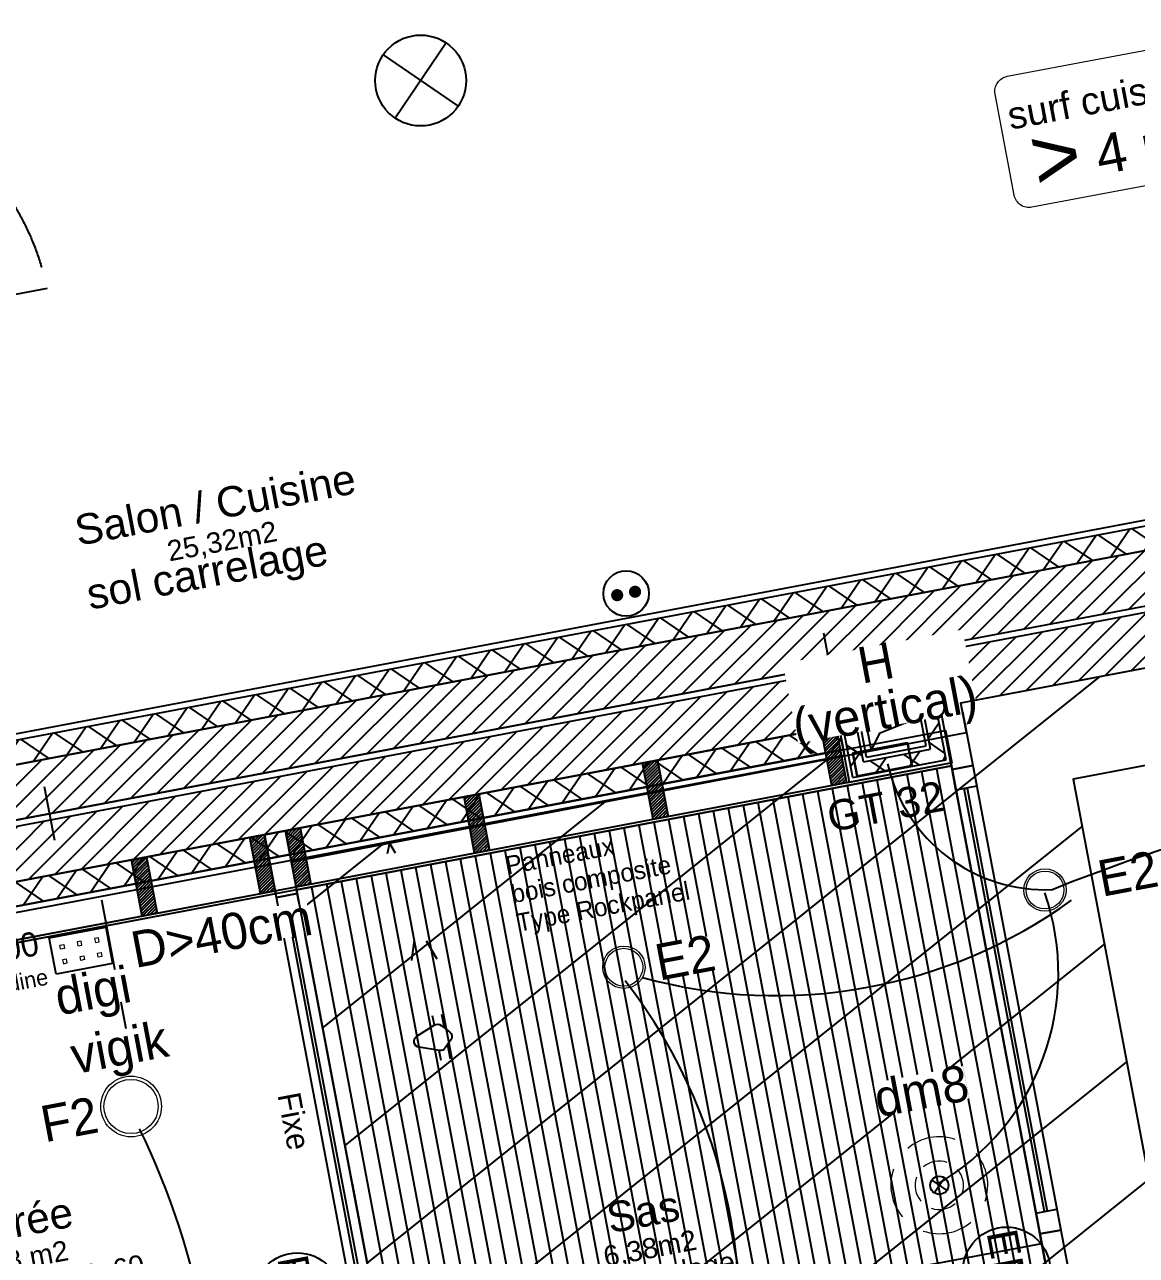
# Model space of a CAD drawing. Header units: centimetres. Extents: x 197412 to 267601, y -375791 to -305433.
# Drawn here: x 210676 to 214346, y -341285 to -337223 of the extents above; entities that cross this region are included whole.
import ezdxf

# ---------------------------------------------------------------- set-up
doc = ezdxf.new("R2010")
doc.units = ezdxf.units.CM
doc.linetypes.add('Style de ligne -2', pattern=[0.694425, 0.48607, -0.208355])
doc.layers.add('3-BAT C-Niveau 0', color=250, linetype='Continuous')
for name, color, linetype, lineweight in [('FAUX PLAFOND', 9, 'Continuous', 25), ('prlm-ELEC-CFA', 1, 'Continuous', 25), ('prlm-ELEC-CFO', 1, 'Continuous', 25)]:
    doc.layers.add(name, color=color, linetype=linetype, lineweight=lineweight)
doc.styles.add('Futura Book', font='')
doc.styles.add('Futura Std Book', font='')
doc.styles.add('Geneva', font='arial.ttf')
doc.styles.add('Helvetica', font='arial.ttf')
doc.styles.add('Lucida Grande', font='')
doc.styles.add('prlm-elec-cfa', font='comic.ttf', dxfattribs={"height": 12})
doc.styles.add('prlm-elec-cfo', font='comic.ttf', dxfattribs={"height": 12})
doc.styles.add('prlm-sejc', font='arial.ttf', dxfattribs={"height": 20})
doc.styles.get('Futura Book').set_extended_font_data('Futura Book')
doc.styles.get('Futura Std Book').set_extended_font_data('Futura Std Book')
doc.styles.get('Lucida Grande').set_extended_font_data('Lucida Grande')
pattern_1 = [(45, (82627.55, 127994.637), (-31.2347524, 39.0434405), [])]
pattern_2 = [(45, (0, 0), (0, -1), [])]

# ---------------------------------------------------------------- blocks, each defined once
blk = doc.blocks.new('Groupe-120-1')
at = {"linetype": 'Continuous'}
for p, q in [((13119.54, -46768.24), (13171.69, -47043.6)), ((13124.46, -46767.31), (13176.61, -47042.67)), ((13129.37, -46766.38), (13181.52, -47041.74)), ((13094.98, -46772.89), (13147.13, -47048.25)), ((13099.89, -46771.96), (13152.04, -47047.32)), ((13104.81, -46771.03), (13156.95, -47046.39)), ((13109.72, -46770.1), (13161.87, -47045.46)), ((13114.63, -46769.17), (13166.78, -47044.53)), ((13075.33, -46776.61), (13127.48, -47051.97)), ((13080.24, -46775.68), (13132.39, -47051.04)), ((13085.16, -46774.75), (13137.3, -47050.11)), ((13090.07, -46773.82), (13142.22, -47049.18)), ((13055.68, -46780.33), (13107.83, -47055.69)), ((13060.59, -46779.4), (13112.74, -47054.76)), ((13065.51, -46778.47), (13117.65, -47053.83)), ((13070.42, -46777.54), (13122.57, -47052.9)), ((13031.12, -46784.98), (13083.26, -47060.35)), ((13036.03, -46784.05), (13088.18, -47059.41)), ((13040.94, -46783.12), (13093.09, -47058.48)), ((13045.85, -46782.19), (13098, -47057.55)), ((13050.77, -46781.26), (13102.91, -47056.62)), ((13011.47, -46788.7), (13063.61, -47064.07)), ((13016.38, -46787.77), (13068.53, -47063.14)), ((13021.29, -46786.84), (13073.44, -47062.21)), ((13026.2, -46785.91), (13078.35, -47061.28)), ((12986.9, -46793.36), (13039.05, -47068.72)), ((12991.81, -46792.43), (13043.96, -47067.79)), ((12996.73, -46791.49), (13048.88, -47066.86)), ((13001.64, -46790.56), (13053.79, -47065.93)), ((13006.55, -46789.63), (13058.7, -47065)), ((12967.25, -46797.08), (13019.4, -47072.44)), ((12972.16, -46796.15), (13024.31, -47071.51)), ((12977.08, -46795.22), (13029.22, -47070.58)), ((12981.99, -46794.29), (13034.14, -47069.65)), ((12947.6, -46800.8), (12999.75, -47076.16)), ((12952.51, -46799.87), (13004.66, -47075.23)), ((12957.43, -46798.94), (13009.57, -47074.3)), ((12962.34, -46798.01), (13014.49, -47073.37)), ((12923.04, -46805.45), (12975.19, -47080.81)), ((12927.95, -46804.52), (12980.1, -47079.88)), ((12932.86, -46803.59), (12985.01, -47078.95)), ((12937.78, -46802.66), (12989.92, -47078.02)), ((12942.69, -46801.73), (12994.84, -47077.09)), ((12918.12, -46806.38), (12970.27, -47081.74)), ((12931.55, -46904.16), (12965.36, -47082.67))]:
    blk.add_line(p, q, dxfattribs=at)
at = {"linetype": 'Continuous', "flags": 128}
blk.add_lwpolyline([(13129.37, -46766.38), (13180.63, -47037.02), (12964.47, -47077.96), (12913.21, -46807.31)], close=True, dxfattribs=at)
blk = doc.blocks.new('PORTE FENETRE TYPE 2')
at = {"linetype": 'Style de ligne -2', "ltscale": 50.8}
for p, q in [((6.05, 105), (6.05, 16)), ((180, 16), (180, 105))]:
    blk.add_line(p, q, dxfattribs=at)
at = {"linetype": 'Continuous', "lineweight": 25, "flags": 128}
for points in [[(1, 18), (3, 18), (3, 14)], [(184.71, 18), (183, 18), (183, 14)], [(3, 8), (3, -18), (1, -18)], [(183, 8), (183, -18), (184.71, -18)]]:
    blk.add_lwpolyline(points, dxfattribs=at)
at = {"linetype": 'Continuous', "flags": 128}
for points in [[(1, 14), (9, 14), (9, 8), (1, 8)], [(6, 16), (12, 16), (12, 10), (6, 10)], [(11, 16), (87, 16), (87, 14.5), (11, 14.5)], [(87, 16), (93, 16), (93, 10), (87, 10)], [(93, 16), (99, 16), (99, 10), (93, 10)], [(99, 16), (176, 16), (176, 14.5), (99, 14.5)], [(174, 16), (180, 16), (180, 10), (174, 10)], [(177, 14), (184.71, 14), (184.71, 8), (177, 8)], [(11, 11.5), (87, 11.5), (87, 10), (11, 10)], [(99, 11.5), (176, 11.5), (176, 10), (99, 10)]]:
    blk.add_lwpolyline(points, close=True, dxfattribs=at)
at = {"linetype": 'Style de ligne -2', "ltscale": 50.8}
for centre, start, end in [((4, 16), 0, 88.4219), ((182, 16), 91.2873, 180)]:
    blk.add_arc(centre, 89, start, end, dxfattribs=at)
at = {"insert": (70.68, 0.04), "char_height": 10.161, "attachment_point": 1, "line_spacing_factor": 0.978845, "style": 'Lucida Grande'}
blk.add_mtext('PF+VR ', dxfattribs=at)
blk = doc.blocks.new('Groupe-378-1')
at = {"linetype": 'Continuous'}
for p, q in [((12741.73, -46799.22), (13089.33, -46733.39)), ((12742.1, -46801.17), (13089.7, -46735.34))]:
    blk.add_line(p, q, dxfattribs=at)
at = {"linetype": 'Continuous', "lineweight": 25, "flags": 128}
blk.add_lwpolyline([(12741.73, -46799.22), (12745.34, -46798.54), (12745.7, -46800.49), (12742.1, -46801.17)], dxfattribs=at)
blk = doc.blocks.new('Groupe-422-1')
at = {"linetype": 'Continuous', "flags": 128}
for points in [[(12906.56, -46809.79), (12902.64, -46789.09), (12909.51, -46787.78), (12913.43, -46808.48)], [(12958.48, -47083.98), (12906.56, -46809.79), (12913.43, -46808.48), (12965.36, -47082.67)], [(12907.86, -46816.66), (12906.56, -46809.79), (12913.43, -46808.48), (12914.74, -46815.36)], [(12937.04, -46955.73), (12910.61, -46816.14), (12911.55, -46815.96), (12937.99, -46955.55)], [(12935.6, -46963.12), (12934.29, -46956.25), (12941.17, -46954.94), (12942.47, -46961.82)], [(12940.63, -46989.69), (12935.6, -46963.12), (12942.47, -46961.82), (12947.5, -46988.39)], [(12940.62, -46989.65), (12939.32, -46982.77), (12946.19, -46981.47), (12947.5, -46988.35)], [(12869.81, -47093.64), (12868.85, -47088.57), (12956.22, -47072.03), (12957.18, -47077.1)], [(12953.16, -47077.86), (12952.2, -47072.79), (12957.28, -47071.83), (12958.24, -47076.9)], [(12874.57, -47090.62), (12874.38, -47089.64), (12952.59, -47074.83), (12952.78, -47075.81)], [(12958.48, -47083.98), (12957.18, -47077.1), (12964.06, -47075.8), (12965.36, -47082.67)], [(12960.34, -47093.8), (12958.48, -47083.98), (12965.36, -47082.67), (12967.22, -47092.5)], [(12869.85, -47093.64), (12868.88, -47088.56), (12873.96, -47087.6), (12874.92, -47092.68)]]:
    blk.add_lwpolyline(points, close=True, dxfattribs=at)
at = {"linetype": 'Continuous'}
blk.add_arc((12957.18, -47077.1), 89, 100.7236, 187.3978, dxfattribs=at)
at = {"insert": (12885.21, -47076.11), "char_height": 7.552, "attachment_point": 1, "rotation": 10.724, "line_spacing_factor": 0.962448, "style": 'Futura Book'}
blk.add_mtext('PV 93*204\\P', dxfattribs=at)
blk = doc.blocks.new('Groupe-423-1')
at = {"linetype": 'Continuous'}
h = blk.add_hatch(dxfattribs=at)
h.set_pattern_fill('BOIS 45', color=256, style=0, pattern_type=2)
h.set_pattern_definition(pattern_2)
h.paths.add_polyline_path([(13094.8, -46771.91), (13089.88, -46772.84), (13086.37, -46754.29), (13091.28, -46753.36)])
h = blk.add_hatch(dxfattribs=at)
h.set_pattern_fill('BOIS 45', color=256, style=0, pattern_type=2)
h.set_pattern_definition(pattern_2)
h.paths.add_polyline_path([(13035.84, -46783.07), (13030.93, -46784), (13027.42, -46765.46), (13032.33, -46764.53)])
h = blk.add_hatch(dxfattribs=at)
h.set_pattern_fill('BOIS 45', color=256, style=0, pattern_type=2)
h.set_pattern_definition(pattern_2)
h.paths.add_polyline_path([(12976.89, -46794.23), (12971.98, -46795.16), (12968.47, -46776.62), (12973.38, -46775.69)])
h = blk.add_hatch(dxfattribs=at)
h.set_pattern_fill('BOIS 45', color=256, style=0, pattern_type=2)
h.set_pattern_definition(pattern_2)
h.paths.add_polyline_path([(12906.14, -46807.63), (12901.23, -46808.56), (12897.72, -46790.02), (12902.63, -46789.09)])
h = blk.add_hatch(dxfattribs=at)
h.set_pattern_fill('BOIS 45', color=256, style=0, pattern_type=2)
h.set_pattern_definition(pattern_2)
h.paths.add_polyline_path([(12917.94, -46805.4), (12913.03, -46806.33), (12909.51, -46787.78), (12914.43, -46786.85)])
h = blk.add_hatch(dxfattribs=at)
h.set_pattern_fill('BOIS 45', color=256, style=0, pattern_type=2)
h.set_pattern_definition(pattern_2)
h.paths.add_polyline_path([(12867.14, -46815.02), (12862.22, -46815.95), (12858.71, -46797.4), (12863.63, -46796.47)])
at = {"linetype": 'Continuous', "flags": 128}
for points in [[(12712.92, -46636.33), (12748.9, -46826.34), (13127.43, -46754.66), (13129.49, -46765.33), (12748.26, -46837.53), (12709.76, -46634.18), (12735.99, -46629.21), (12736.68, -46631.83)], [(13094.8, -46771.91), (13089.88, -46772.84), (13086.37, -46754.29), (13091.28, -46753.36)], [(13035.84, -46783.07), (13030.93, -46784), (13027.42, -46765.46), (13032.33, -46764.53)], [(13129.18, -46765.39), (13129.37, -46766.38), (12913.21, -46807.31), (12913.03, -46806.33)], [(12976.89, -46794.23), (12971.98, -46795.16), (12968.47, -46776.62), (12973.38, -46775.69)], [(12906.14, -46807.63), (12901.23, -46808.56), (12897.72, -46790.02), (12902.63, -46789.09)], [(12917.94, -46805.4), (12913.03, -46806.33), (12909.51, -46787.78), (12914.43, -46786.85)], [(12867.14, -46815.02), (12862.22, -46815.95), (12858.71, -46797.4), (12863.63, -46796.47)], [(12906.15, -46807.63), (12906.33, -46808.61), (12748.46, -46838.51), (12748.27, -46837.53)]]:
    blk.add_lwpolyline(points, close=True, dxfattribs=at)
blk.add_blockref('Groupe-422-1', (0, 0))
blk = doc.blocks.new('Groupe-424-1')
at = {"linetype": 'Continuous'}
blk.add_circle((13138.41, -46903.55), 14.45, dxfattribs=at)
at = {"insert": (13141.64, -46889.07), "char_height": 10.087, "attachment_point": 1, "rotation": 280.7236, "line_spacing_factor": 0.834288, "style": 'Helvetica'}
blk.add_mtext('EM1', dxfattribs=at)
blk = doc.blocks.new('Groupe-431-1')
at = {"linetype": 'Continuous', "flags": 128}
for points in [[(12906.56, -46809.79), (12902.64, -46789.09), (12909.51, -46787.78), (12913.43, -46808.48)], [(12958.48, -47083.98), (12906.56, -46809.79), (12913.43, -46808.48), (12965.36, -47082.67)], [(12907.86, -46816.66), (12906.56, -46809.79), (12913.43, -46808.48), (12914.74, -46815.36)], [(12937.04, -46955.73), (12910.61, -46816.14), (12911.55, -46815.96), (12937.99, -46955.55)], [(12935.6, -46963.12), (12934.29, -46956.25), (12941.17, -46954.94), (12942.47, -46961.82)], [(12940.63, -46989.69), (12935.6, -46963.12), (12942.47, -46961.82), (12947.5, -46988.39)], [(12940.62, -46989.65), (12939.32, -46982.77), (12946.19, -46981.47), (12947.5, -46988.35)], [(12869.81, -47093.64), (12868.85, -47088.57), (12956.22, -47072.03), (12957.18, -47077.1)], [(12953.16, -47077.86), (12952.2, -47072.79), (12957.28, -47071.83), (12958.24, -47076.9)], [(12874.57, -47090.62), (12874.38, -47089.64), (12952.59, -47074.83), (12952.78, -47075.81)], [(12958.48, -47083.98), (12957.18, -47077.1), (12964.06, -47075.8), (12965.36, -47082.67)], [(12960.34, -47093.8), (12958.48, -47083.98), (12965.36, -47082.67), (12967.22, -47092.5)], [(12869.85, -47093.64), (12868.88, -47088.56), (12873.96, -47087.6), (12874.92, -47092.68)]]:
    blk.add_lwpolyline(points, close=True, dxfattribs=at)
at = {"linetype": 'Continuous'}
blk.add_arc((12957.18, -47077.1), 89, 100.7236, 187.3978, dxfattribs=at)
at = {"insert": (12885.21, -47076.11), "char_height": 7.552, "attachment_point": 1, "rotation": 10.724, "line_spacing_factor": 0.962448, "style": 'Futura Book'}
blk.add_mtext('PV 93*204\\P', dxfattribs=at)
blk = doc.blocks.new('Groupe-432-1')
at = {"linetype": 'Continuous', "flags": 128}
for points in [[(13129.59, -46767.55), (13125.67, -46746.85), (13132.55, -46745.55), (13136.47, -46766.25)], [(13181.52, -47041.74), (13129.59, -46767.55), (13136.47, -46766.25), (13188.4, -47040.44)], [(13130.89, -46774.43), (13129.59, -46767.55), (13136.47, -46766.25), (13137.77, -46773.12)], [(13160.08, -46913.49), (13133.65, -46773.9), (13134.59, -46773.73), (13161.02, -46913.31)], [(13158.63, -46920.89), (13157.33, -46914.01), (13164.21, -46912.71), (13165.51, -46919.58)], [(13163.66, -46947.45), (13158.63, -46920.89), (13165.51, -46919.58), (13170.54, -46946.15)], [(13163.66, -46947.41), (13162.35, -46940.54), (13169.23, -46939.23), (13170.53, -46946.11)], [(13092.84, -47051.41), (13091.88, -47046.33), (13179.25, -47029.79), (13180.22, -47034.86)], [(13097.6, -47048.39), (13097.42, -47047.4), (13175.63, -47032.59), (13175.81, -47033.58)], [(13176.2, -47035.62), (13175.24, -47030.55), (13180.31, -47029.59), (13181.27, -47034.66)], [(13181.52, -47041.74), (13180.22, -47034.86), (13187.09, -47033.56), (13188.4, -47040.44)], [(13183.38, -47051.56), (13181.52, -47041.74), (13188.4, -47040.44), (13190.26, -47050.26)], [(13092.88, -47051.4), (13091.92, -47046.33), (13096.99, -47045.37), (13097.95, -47050.44)]]:
    blk.add_lwpolyline(points, close=True, dxfattribs=at)
at = {"linetype": 'Continuous'}
blk.add_arc((13180.22, -47034.86), 89, 100.7236, 187.3978, dxfattribs=at)
at = {"insert": (13108.25, -47033.87), "char_height": 7.552, "attachment_point": 1, "rotation": 10.724, "line_spacing_factor": 0.962448, "style": 'Futura Book'}
blk.add_mtext('PV 93*204\\P', dxfattribs=at)
blk = doc.blocks.new('Groupe-448-1')
at = {"linetype": 'Continuous'}
blk.add_circle((12913.46, -46941.57), 14.45, dxfattribs=at)
at = {"insert": (12916.69, -46927.09), "char_height": 10.087, "attachment_point": 1, "rotation": 280.7236, "line_spacing_factor": 0.834288, "style": 'Helvetica'}
blk.add_mtext('EM1', dxfattribs=at)
blk = doc.blocks.new('xi.PC')
at = {"color": 0, "lineweight": 5}
blk.add_wipeout([(-7.5, -7.5), (7.5, -7.5), (7.5, 7.5), (-7.5, 7.5)], dxfattribs=at).dxf.layer = 'prlm-ELEC-CFO'
at = {"layer": 'prlm-ELEC-CFO', "color": 0, "linetype": 'ByBlock', "lineweight": 5, "const_width": 2}
for points in [[(-4, 0, 1), (-2, 0, 1)], [(2, 0, 1), (4, 0, 1)]]:
    blk.add_lwpolyline(points, format="xyb", close=True, dxfattribs=at)
at = {"layer": 'prlm-ELEC-CFO', "color": 0, "linetype": 'ByBlock', "lineweight": -2}
blk.add_circle((0, 0), 7.5, dxfattribs=at)
blk = doc.blocks.new('xi.PTCE')
at = {"layer": 'prlm-ELEC-CFO', "color": 0}
for points in [[(-10.61, 10.61), (10.61, -10.61)], [(10.61, 10.61), (-10.61, -10.61)]]:
    blk.add_lwpolyline(points, dxfattribs=at)
at = {"layer": 'prlm-ELEC-CFO', "color": 0, "linetype": 'ByBlock'}
blk.add_circle((0, 0), 15, dxfattribs=at)
blk = doc.blocks.new('xi.4m²')
at = {"color": 0}
blk.add_wipeout([(-34.54, 20.54), (34.54, 20.54), (34.54, -20.54), (-34.54, -20.54)], dxfattribs=at).dxf.layer = 'prlm-ELEC-CFO'
at = {"layer": 'prlm-ELEC-CFO', "color": 0, "lineweight": 13}
blk.add_lwpolyline([(-31, 22), (31, 22, -0.414214), (36, 17), (36, -17, -0.414214), (31, -22), (-31, -22, -0.414214), (-36, -17), (-36, 17, -0.414214)], format="xyb", close=True, dxfattribs=at)
at = {"layer": 'prlm-ELEC-CFO', "color": 0, "attachment_point": 6, "line_spacing_factor": 0.8, "style": 'prlm-sejc'}
for s, insert, char_height in [('surf cuisine', (30.36, 8.9), 9), ('4 m²', (29.31, -9.19), 13)]:
    blk.add_mtext(s, dxfattribs=dict(at, insert=insert, char_height=char_height))
at = {"layer": 'prlm-ELEC-CFO', "color": 0, "style": 'prlm-sejc', "flags": 8}
blk.add_attdef('?', (-28.3, -16.79), '', height=20, dxfattribs=at)
blk = doc.blocks.new('xi.lumF')
at = {"layer": 'prlm-ELEC-CFO', "color": 0, "linetype": 'ByBlock', "lineweight": 13}
for radius in [10.03, 8.95]:
    blk.add_circle((0, 0), radius, dxfattribs=at)
blk = doc.blocks.new('xi.dm8')
at = {"layer": 'prlm-ELEC-CFO', "color": 0}
for points in [[(-2.12, 2.12), (2.12, -2.12)], [(2.12, 2.12), (-2.12, -2.12)]]:
    blk.add_lwpolyline(points, dxfattribs=at)
blk.add_circle((0, 0), 3, dxfattribs=at)
at = {"layer": 'prlm-ELEC-CFO', "color": 0, "lineweight": 13}
for radius, start, end in [(16, 60, 120), (16, 150, 210), (8, 60, 120), (16, 330, 30), (8, 150, 210), (8, 330, 30), (8, 240, 300), (16, 240, 300)]:
    blk.add_arc((0, 0), radius, start, end, dxfattribs=at)
blk = doc.blocks.new('xi.lumE')
at = {"layer": 'prlm-ELEC-CFO', "color": 0, "linetype": 'ByBlock', "lineweight": 13}
for radius in [7, 6.25]:
    blk.add_circle((0, 0), radius, dxfattribs=at)
blk = doc.blocks.new('xi.digi')
at = {"layer": 'prlm-ELEC-CFA', "color": 0}
blk.add_lwpolyline([(6.1, -9.49), (-6.1, -9.49), (-6.1, 9.49), (6.1, 9.49)], close=True, dxfattribs=at)
at = {"layer": 'prlm-ELEC-CFA', "color": 0, "linetype": 'ByBlock', "lineweight": 9}
for points in [[(-3.1, 5.2), (-1.81, 5.2), (-1.81, 6.49), (-3.1, 6.49)], [(3.1, 5.2), (1.81, 5.2), (1.81, 6.49), (3.1, 6.49)], [(-3.1, -0.64), (-1.81, -0.64), (-1.81, 0.64), (-3.1, 0.64)], [(3.1, -0.64), (1.81, -0.64), (1.81, 0.64), (3.1, 0.64)], [(-3.1, -5.2), (-1.81, -5.2), (-1.81, -6.49), (-3.1, -6.49)], [(3.1, -5.2), (1.81, -5.2), (1.81, -6.49), (3.1, -6.49)]]:
    blk.add_lwpolyline(points, close=True, dxfattribs=at)
blk = doc.blocks.new('xi.vigik')
at = {"layer": 'prlm-ELEC-CFA', "color": 0, "linetype": 'ByBlock', "lineweight": -2, "flags": 128}
for points in [[(-7.57, 4.12), (-3.06, 4.12)], [(2.76, 4.12), (7.43, 4.12)], [(-4.5, 1.12), (-7.57, 1.12)], [(7.43, 1.12), (4.05, 1.12)]]:
    blk.add_lwpolyline(points, dxfattribs=at)
blk.add_lwpolyline([(-1.96, -5.24), (-4.48, 1.08, -0.314408), (-3.96, 3.31), (-1.41, 5.61, -0.398895), (1.34, 5.53), (3.6, 3.27, -0.290522), (4.07, 1.18), (1.78, -5.17, -0.689852)], format="xyb", close=True, dxfattribs=at)

msp = doc.modelspace()

# ---------------------------------------------------------------- hatches: boundary and pattern name
at = {"layer": '3-BAT C-Niveau 0'}
h = msp.add_hatch(dxfattribs=at)
h.set_pattern_fill('02_ISOLANT', color=256, scale=10, angle=10.7236, style=0, pattern_type=2)
h.set_pattern_definition([(55.723595, (82441.66, 127994.64), (-66.106423, 45.054865), []), (145.723595, (82441.66, 127994.64), (45.054865, 66.106423), [])])
h.paths.add_polyline_path([(210164.2, -339675), (210179.1, -339753.6), (216904.8, -338479.9), (216889.9, -338401.3)])
h = msp.add_hatch(dxfattribs=at)
h.set_pattern_fill('MURS MACONNERIE-2', color=256, scale=10, style=0, pattern_type=2)
h.set_pattern_definition(pattern_1)
h.paths.add_polyline_path([(217115.1, -338623.2), (216904.8, -338479.9), (210079.5, -339772.4), (210113, -339949.3)])
h = msp.add_hatch(dxfattribs=at)
h.set_pattern_fill('MURS MACONNERIE-2', color=256, scale=10, style=0, pattern_type=2)
h.set_pattern_definition(pattern_1)
h.paths.add_polyline_path([(210114.1, -339969.4), (210147.6, -340146.3), (217152.3, -338819.7), (217118.9, -338642.9)])
h = msp.add_hatch(dxfattribs=at)
h.set_pattern_fill('02_ISOLANT', color=256, scale=10, angle=100.7236, style=0, pattern_type=2)
h.set_pattern_definition([(145.723595, (82441.66, 127994.64), (-45.054865, -66.106423), []), (235.723595, (82441.66, 127994.64), (-66.106423, 45.054865), [])])
h.paths.add_polyline_path([(213666.9, -339613.9), (213718.3, -339648.9), (213685.6, -339476.3), (213642.4, -339484.5)])
h = msp.add_hatch(dxfattribs=at)
h.set_pattern_fill('02_ISOLANT', color=256, scale=10, angle=-169.2764, style=0, pattern_type=2)
h.set_pattern_definition([(235.723595, (82441.66, 127994.64), (66.106423, -45.054865), []), (325.723595, (82441.66, 127994.64), (-45.054865, -66.106423), [])])
h.paths.add_polyline_path([(213379.2, -339615.7), (213364.3, -339537.1), (209896.1, -340193.9), (209911, -340272.5)])
h = msp.add_hatch(dxfattribs=at)
h.set_pattern_fill('02_ISOLANT', color=256, scale=10, angle=100.7236, style=0, pattern_type=2)
h.set_pattern_definition([(145.723595, (82441.66, 127994.64), (-45.054865, -66.106423), []), (235.723595, (82441.66, 127994.64), (-66.106423, 45.054865), [])])
h.paths.add_polyline_path([(213409.8, -339707.4), (213444.8, -339655.9), (213420.3, -339526.5), (213377.1, -339534.7)])
h = msp.add_hatch(dxfattribs=at)
h.set_pattern_fill('02_ISOLANT', color=256, scale=10, angle=10.7236, style=0, pattern_type=2)
h.set_pattern_definition([(55.723595, (82441.66, 127994.64), (-66.106423, 45.054865), []), (145.723595, (82441.66, 127994.64), (45.054865, 66.106423), [])])
h.paths.add_polyline_path([(213444.8, -339655.9), (213409.8, -339707.4), (213718.3, -339648.9), (213666.9, -339613.9)])
at = {"layer": 'FAUX PLAFOND'}
h = msp.add_hatch(dxfattribs=at)
h.set_pattern_fill('BA 13', color=6, scale=10, style=0, pattern_type=2)
h.set_pattern_definition([(218.65981, (82441.66, 127994.64), (-199.24783, 287.75041), [])])
h.paths.add_polyline_path([(231437.6, -339270.7), (231393.3, -339279.1), (231393.3, -339279.2), (229700.5, -339599.8), (224818.6, -340524.4), (224818.6, -340524.3), (222646.5, -340935.7), (222646.5, -340935.7), (218945.4, -341636.6), (220323.7, -348914.6), (219107.7, -349144.9), (217729.4, -341866.9), (214344.2, -342508), (214325.6, -342409.7), (212095.3, -342832.1), (211556.4, -339986.5), (213785.8, -339559.1), (213767.1, -339460.8), (215316, -339167.5), (217152.3, -338819.7), (216443.4, -335076.3), (217624.3, -334852.7), (218340.7, -338635.3), (222076.9, -337927.7), (222128.4, -338199.9), (220944.3, -338424.1), (221396.5, -340811.7), (224752.6, -340175.9), (224395.1, -338287.7), (225513.6, -338075.9), (225706.2, -339093.9), (231208.4, -338051.9), (231208.4, -338052), (244427.3, -335548.6), (244658, -336766.9)])
h.paths.add_polyline_path([(217555.2, -339065.9), (218007.3, -341453.4), (220217.4, -341034.9), (219765.3, -338647.4)])
h.paths.add_polyline_path([(214589.7, -342100.7), (216484.4, -341741.8), (216032.3, -339354.3), (214137.6, -339713.1)])

# ---------------------------------------------------------------- linework, layer by layer
at = {"layer": '3-BAT C-Niveau 0'}
for p, q in [((210160.5, -339655.3), (216886.2, -338381.6)), ((210160.5, -339655.3), (216886.2, -338381.6)), ((210164.2, -339675), (216889.9, -338401.3)), ((216904.8, -338479.9), (210079.5, -339772.4)), ((216904.8, -338479.9), (210079.5, -339772.4)), ((210179.1, -339753.6), (216904.8, -338479.9)), ((210179.1, -339753.6), (216904.8, -338479.9)), ((217115.1, -338623.2), (210113, -339949.3)), ((210114.1, -339969.4), (217118.9, -338642.9)), ((210114.1, -339969.4), (217118.9, -338642.9)), ((216707.2, -338700.5), (210113, -339949.3)), ((210147.6, -340146.3), (217152.3, -338819.7)), ((210147.6, -340146.3), (217152.3, -338819.7)), ((213347.9, -339407.9), (213314.5, -339231)), ((213666.9, -339613.9), (213642.4, -339484.5)), ((213666.9, -339613.9), (213642.4, -339484.5)), ((213718.3, -339648.9), (213685.6, -339476.3)), ((213718.3, -339648.9), (213685.6, -339476.3)), ((213733.5, -339659.3), (213698.4, -339473.8)), ((213455.2, -339640.8), (213433.1, -339524.1)), ((213651.7, -339603.5), (213629.6, -339486.9)), ((213651.7, -339603.5), (213629.6, -339486.9)), ((213364.3, -339537.1), (209896.1, -340193.9)), ((213364.3, -339537.1), (210249.8, -340126.9)), ((213364.3, -339537.1), (213382.9, -339635.4)), ((213399.4, -339722.6), (213364.3, -339537.1)), ((213399.4, -339722.6), (213364.3, -339537.1)), ((213409.8, -339707.4), (213377.1, -339534.7)), ((213409.8, -339707.4), (213377.1, -339534.7)), ((213444.8, -339655.9), (213420.3, -339526.5)), ((213444.8, -339655.9), (213420.3, -339526.5)), ((213455.2, -339640.8), (213651.7, -339603.5)), ((213455.2, -339640.8), (213651.7, -339603.5)), ((213379.2, -339615.7), (209911, -340272.5)), ((213382.9, -339635.4), (209914.7, -340292.2)), ((213382.9, -339635.4), (209914.7, -340292.2)), ((213444.8, -339655.9), (213666.9, -339613.9)), ((213444.8, -339655.9), (213666.9, -339613.9)), ((213399.4, -339722.6), (213733.5, -339659.3)), ((213409.8, -339707.4), (213718.3, -339648.9)), ((213409.8, -339707.4), (213718.3, -339648.9)), ((210775.4, -339915.3), (210741.9, -339738.5))]:
    msp.add_line(p, q, dxfattribs=at)
at = {"layer": '3-BAT C-Niveau 0', "color": 6, "ltscale": 50.8, "flags": 128}
msp.add_lwpolyline([(214589.7, -342100.7), (216484.4, -341741.8), (216032.3, -339354.3), (214137.6, -339713.1)], close=True, dxfattribs=at)
at = {"layer": '3-BAT C-Niveau 0', "flags": 128}
for points in [[(213616, -339513.6), (213456.8, -339543.7), (213471, -339618.7), (213500.4, -339560.4)], [(213733.5, -339659.3), (213735.4, -339669.1), (209916.4, -340392.3), (209914.5, -340382.5)]]:
    msp.add_lwpolyline(points, close=True, dxfattribs=at)
at = {"layer": '3-BAT C-Niveau 0', "ltscale": 50.8, "flags": 128}
msp.add_lwpolyline([(212093.8, -342831.8), (211871.9, -341652.5), (214034, -341245.8), (214255.9, -342425.1)], close=True, dxfattribs=at)
at = {"layer": 'prlm-ELEC-CFA'}
for points in [[(211880.4, -339924.1), (211872.2, -339959.8)], [(211880.4, -339924.1), (211898.8, -339956.1)], [(211953.9, -340312), (211962.6, -340243.4)], [(212038.2, -340307), (212002.9, -340247.6)]]:
    msp.add_lwpolyline(points, dxfattribs=at)
at = {"layer": 'prlm-ELEC-CFO'}
for centre, radius, start, end in [((214046.1, -339543.4), 534.7, 192.8989, 272.5721), ((208809.1, -341963.3), 2499.6, 353.8204, 26.0191)]:
    msp.add_arc(centre, radius, start, end, dxfattribs=at)

# ---------------------------------------------------------------- block references
at = {"layer": '3-BAT C-Niveau 0', "xscale": -10, "yscale": 10, "zscale": 10, "rotation": 280.72359474389}
msp.add_blockref('PORTE FENETRE TYPE 2', (209729.9, -338348.7), dxfattribs=at)
at = {"layer": '3-BAT C-Niveau 0', "xscale": 10, "yscale": 10, "zscale": 10}
for name, p in [('Groupe-423-1', (82441.7, 127994.6)), ('Groupe-378-1', (82441.7, 127994.6)), ('Groupe-432-1', (82441.7, 127994.6)), ('Groupe-120-1', (82441.7, 127994.6)), ('Groupe-431-1', (82441.7, 127994.6)), ('Groupe-424-1', (82533.9, 127699.5)), ('Groupe-448-1', (82441.7, 127994.6))]:
    msp.add_blockref(name, p, dxfattribs=at)
at = {"layer": 'prlm-ELEC-CFA', "xscale": 10, "yscale": 10, "zscale": 10, "rotation": 280.7236014113925}
msp.add_blockref('xi.vigik', (212025.9, -340571), dxfattribs=at)
at = {"layer": 'prlm-ELEC-CFO', "xscale": 10, "yscale": 10, "zscale": 10}
for name, p, rotation in [('xi.PTCE', (211983.3, -337407.2), 10.72360141139323), ('xi.lumE', (214044.5, -340078.9), 10.72360141139323), ('xi.dm8', (213695.6, -341053.5), 100.7236014113927)]:
    msp.add_blockref(name, p, dxfattribs=dict(at, rotation=rotation))

# ---------------------------------------------------------------- texts
at = {"rotation": 10.7236}
for s, insert, char_height, attachment_point, line_spacing_factor, style in [('Salon / Cuisine\\P{\\H0.6752x;25,32m2}\\P', (211295.5, -338757.4), 100, 2, 0.834288, 'Helvetica'), ('sol carrelage', (211269.1, -338979.8), 100.872, 2, 0.834288, 'Helvetica'), ('EPØ100\\P{\\H0.6667x;+ crapaudine\\P}', (210316.2, -340289.2), 80, 1, 0.962448, 'Futura Std Book')]:
    msp.add_mtext(s, dxfattribs=dict(at, insert=insert, char_height=char_height, attachment_point=attachment_point, line_spacing_factor=line_spacing_factor, style=style))
at = {"layer": '3-BAT C-Niveau 0'}
for s, insert, char_height, attachment_point, rotation, line_spacing_factor, style in [('GT 32', (213318, -339789.7), 100, 1, 10.7236, 0.25, 'Geneva'), ('Panneaux \\Pbois composite\\PType Rockpanel', (212259.4, -339969.2), 60, 1, 10.7236, 0.962448, 'Futura Book'), ('Fixe\\P', (211584.6, -340741), 75.52, 1, 280.7232, 0.962448, 'Futura Book'), ('Entrée\\P{\\H0.6667x;3,48 m2\\Psol carrelage 60x60}', (210621.5, -341128.8), 100, 2, 10.7236, 0.834288, 'Helvetica'), ('Sas\\P{\\H0.6667x;6,38m2\\Psol carrelage}', (212708.2, -341091.6), 100, 2, 10.7236, 0.834288, 'Helvetica')]:
    msp.add_mtext(s, dxfattribs=dict(at, insert=insert, char_height=char_height, attachment_point=attachment_point, rotation=rotation, line_spacing_factor=line_spacing_factor, style=style))

# ---------------------------------------------------------------- next in the draw order: block references
at = {"layer": 'prlm-ELEC-CFO', "xscale": 10, "yscale": 10, "zscale": 10, "rotation": 10.72360141139323}
msp.add_blockref('xi.4m²', (214265.2, -337551.8), dxfattribs=at).add_auto_attribs({'?': '>'})
msp.add_blockref('xi.PC', (212661.6, -339100.2), dxfattribs=at)

# ---------------------------------------------------------------- next in the draw order: texts
at = {"layer": 'prlm-ELEC-CFA', "insert": (211314.6, -340162.9), "char_height": 120, "attachment_point": 2, "rotation": 10.7236, "line_spacing_factor": 0.8, "style": 'prlm-elec-cfa', "bg_fill": 3, "box_fill_scale": 0.95, "bg_fill_color": 256, "bg_fill_transparency": 0}
msp.add_mtext('D>40cm', dxfattribs=at)
at = {"layer": 'prlm-ELEC-CFO', "char_height": 120, "attachment_point": 2, "rotation": 10.7236, "line_spacing_factor": 0.8, "style": 'prlm-elec-cfo', "bg_fill": 3, "box_fill_scale": 0.95, "bg_fill_color": 256, "bg_fill_transparency": 0}
for s, insert in [('H\\P(vertical)', (213474.7, -339269.7)), ('E2', (214307, -339965.5)), ('E2', (212845.2, -340242.3)), ('dm8', (213625.3, -340682.3)), ('F2', (210812.2, -340776.9))]:
    msp.add_mtext(s, dxfattribs=dict(at, insert=insert))

# ---------------------------------------------------------------- next in the draw order: linework, layer by layer
at = {"layer": '3-BAT C-Niveau 0', "ltscale": 50.8, "flags": 128}
msp.add_lwpolyline([(212095.3, -342832.1), (211556.4, -339986.5), (213785.8, -339559.1), (213767.1, -339460.8), (215316, -339167.5), (217152.3, -338819.7), (216443.4, -335076.3), (217624.3, -334852.7), (218340.7, -338635.3), (222076.9, -337927.7), (222128.4, -338199.9), (220944.3, -338424.1), (221396.5, -340811.7), (224752.6, -340175.9), (224395.1, -338287.7), (225513.6, -338075.9), (225706.2, -339093.9), (231208.4, -338051.9)], dxfattribs=at)
at = {"layer": 'prlm-ELEC-CFA'}
msp.add_lwpolyline([(210929.8, -340111.3), (211010.3, -340536.1)], dxfattribs=at)
at = {"layer": 'prlm-ELEC-CFO', "lineweight": 30}
msp.add_lwpolyline([(213605.5, -339672.7), (213590.5, -339593.4), (213410.1, -339627.6), (213424.5, -339703.4), (213604.9, -339669.3)], dxfattribs=at)
at = {"layer": 'prlm-ELEC-CFO'}
for centre, radius, start, end in [((216287.2, -345575), 5927.7, 89.43694, 112.01026), ((213282.2, -340353.6), 806.5, 300.2587, 19.2171), ((213158.4, -338763.7), 1663.9, 254.5821, 305.8336), ((211220.7, -341486.8), 1815.5, 341.6476, 37.6194)]:
    msp.add_arc(centre, radius, start, end, dxfattribs=at)

# ---------------------------------------------------------------- next in the draw order: block references
at = {"layer": 'prlm-ELEC-CFO', "xscale": 10, "yscale": 10, "zscale": 10, "rotation": 10.72360141139323}
for name, p in [('xi.lumE', (212654.2, -340333.8)), ('xi.lumF', (211027.3, -340793.4))]:
    msp.add_blockref(name, p, dxfattribs=at)

# ---------------------------------------------------------------- next in the draw order: texts
at = {"layer": 'prlm-ELEC-CFA', "insert": (210889.5, -340352.1), "char_height": 120, "attachment_point": 2, "rotation": 10.7236, "line_spacing_factor": 0.8, "style": 'prlm-elec-cfa', "bg_fill": 3, "box_fill_scale": 0.95, "bg_fill_color": 256, "bg_fill_transparency": 0}
msp.add_mtext('digi', dxfattribs=at)

# ---------------------------------------------------------------- next in the draw order: block references
at = {"layer": 'prlm-ELEC-CFA', "xscale": 10, "yscale": 10, "zscale": 10, "rotation": 280.7236014113928}
msp.add_blockref('xi.digi', (210861.6, -340279.6), dxfattribs=at)

# ---------------------------------------------------------------- next in the draw order: texts
at = {"layer": 'prlm-ELEC-CFA', "insert": (210977, -340539.1), "char_height": 120, "attachment_point": 2, "rotation": 10.7236, "line_spacing_factor": 0.8, "style": 'prlm-elec-cfa', "bg_fill": 3, "box_fill_scale": 0.95, "bg_fill_color": 256, "bg_fill_transparency": 0}
msp.add_mtext('vigik', dxfattribs=at)

doc.saveas('drawing.dxf')
